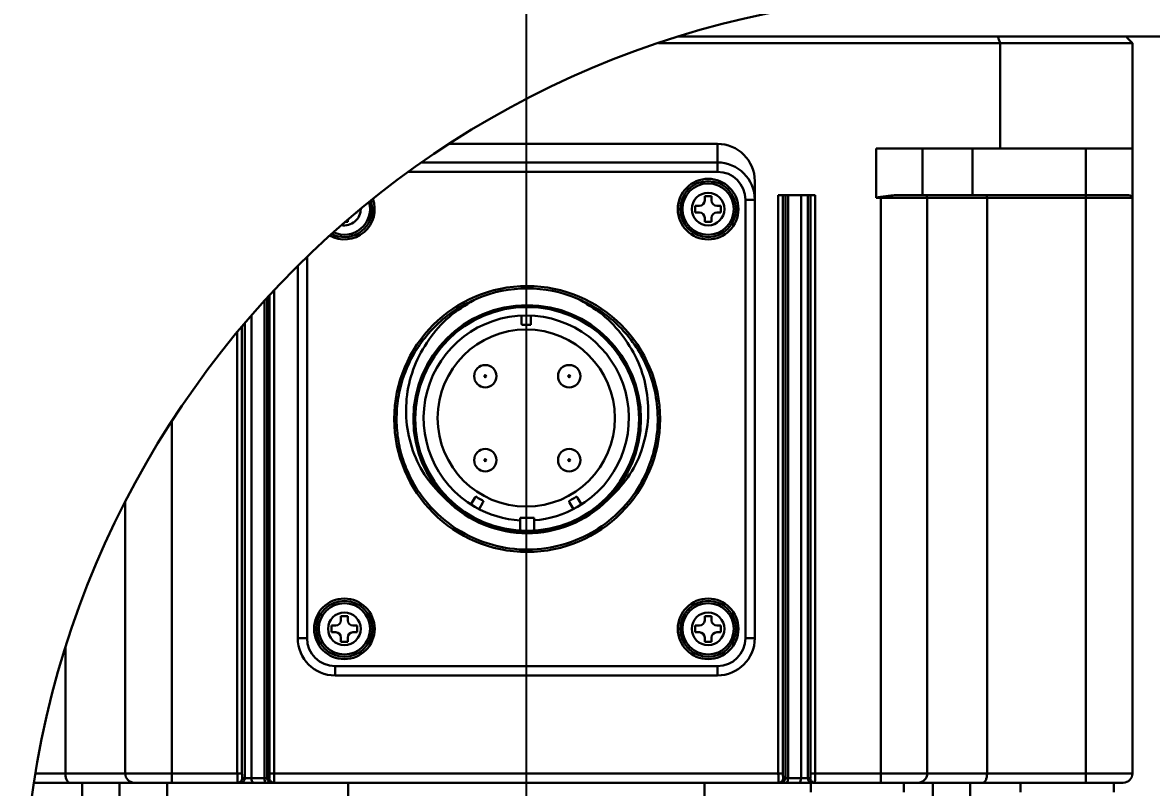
# Model space of a CAD drawing. Header units: millimetres. Extents: x 8 to 22425, y -1213 to 4973.
# Drawn here: x 10201.3 to 10322.3, y 3369.6 to 3451.6 of the extents above; entities that cross this region are included whole.
import ezdxf

# ---------------------------------------------------------------- set-up
doc = ezdxf.new("R2010")
doc.units = ezdxf.units.MM
doc.header["$PDSIZE"] = -1
doc.styles.get("Standard").update_dxf_attribs({"font": 'hyswlongfangsong.ttf'})
doc.dimstyles.new('ISO-25', dxfattribs={"dimscale": 25, "dimtxt": 3.5, "dimasz": 1.6, "dimexe": 1.25, "dimexo": 0.625, "dimtad": 1, "dimdec": 0, "dimzin": 9, "dimdsep": 46, "dimtxsty": 'Standard', "dimcen": 2.5, "dimadec": 0, "dimazin": 2, "dimtfac": 1, "dimtdec": 0, "dimtofl": 0, "dimtmove": 0, "dimatfit": 3, "dimfxl": 1, "dimarcsym": 0})

# ---------------------------------------------------------------- blocks, each defined once
blk = doc.blocks.new('*D170')
at = {"color": 0, "lineweight": -2, "transparency": 16777216}
for p, q in [((10120.92, 3749.07), (10816.81, 3749.07)), ((10785.56, 3709.07), (10785.56, 3165.07)), ((10540.92, 3125.07), (10816.81, 3125.07))]:
    blk.add_line(p, q, dxfattribs=at)
at = {"color": 0, "transparency": 16777216}
for points in [[(10778.89, 3709.07), (10792.22, 3709.07), (10785.56, 3749.07)], [(10778.89, 3165.07), (10792.22, 3165.07), (10785.56, 3125.07)]]:
    blk.add_solid(points, dxfattribs=at)
at = {"layer": 'Defpoints', "color": 0, "transparency": 16777216}
for p in [(10105.3, 3749.07), (10525.3, 3125.07), (10785.56, 3125.07)]:
    blk.add_point(p, dxfattribs=at)
at = {"color": 0, "transparency": 16777216, "insert": (10726.18, 3457.98), "char_height": 87.5, "attachment_point": 5, "rotation": 90}
blk.add_mtext('624', dxfattribs=at)
blk = doc.blocks.new('*D169')
at = {"color": 0, "lineweight": -2, "transparency": 16777216}
for p, q in [((10255.3, 3537.24), (10255.3, 2923.1)), ((9799.25, 3378.84), (9799.25, 2923.1)), ((9839.25, 2954.35), (10215.3, 2954.35))]:
    blk.add_line(p, q, dxfattribs=at)
at = {"color": 0, "transparency": 16777216}
for points in [[(9839.25, 2961.01), (9839.25, 2947.68), (9799.25, 2954.35)], [(10215.3, 2961.01), (10215.3, 2947.68), (10255.3, 2954.35)]]:
    blk.add_solid(points, dxfattribs=at)
at = {"layer": 'Defpoints', "color": 0, "transparency": 16777216}
for p in [(10255.3, 3552.87), (9799.25, 3394.46), (10255.3, 2954.35)]:
    blk.add_point(p, dxfattribs=at)
at = {"color": 0, "transparency": 16777216, "insert": (10036.27, 3013.72), "char_height": 87.5, "attachment_point": 5}
blk.add_mtext('456', dxfattribs=at)
blk = doc.blocks.new('*D162')
at = {"color": 0, "lineweight": -2, "transparency": 16777216}
for p, q in [((9685.71, 3587.56), (9685.71, 2655.95)), ((10255.3, 3537.24), (10255.3, 2655.95)), ((10215.3, 2687.2), (9725.71, 2687.2))]:
    blk.add_line(p, q, dxfattribs=at)
at = {"color": 0, "transparency": 16777216}
for points in [[(9725.71, 2693.87), (9725.71, 2680.54), (9685.71, 2687.2)], [(10215.3, 2693.87), (10215.3, 2680.54), (10255.3, 2687.2)]]:
    blk.add_solid(points, dxfattribs=at)
at = {"layer": 'Defpoints', "color": 0, "transparency": 16777216}
for p in [(9685.71, 3603.18), (10255.3, 3552.87), (9685.71, 2687.2)]:
    blk.add_point(p, dxfattribs=at)
at = {"color": 0, "transparency": 16777216, "insert": (9970.5, 2746.58), "char_height": 87.5, "attachment_point": 5}
blk.add_mtext('570', dxfattribs=at)
blk = doc.blocks.new('*D163')
at = {"color": 0, "lineweight": -2, "transparency": 16777216}
for p, q in [((10255.3, 3537.24), (10255.3, 2456.12)), ((9609.7, 2856.91), (9609.7, 2456.12)), ((9649.7, 2487.37), (10215.3, 2487.37))]:
    blk.add_line(p, q, dxfattribs=at)
at = {"color": 0, "transparency": 16777216}
for points in [[(9649.7, 2494.04), (9649.7, 2480.7), (9609.7, 2487.37)], [(10215.3, 2494.04), (10215.3, 2480.7), (10255.3, 2487.37)]]:
    blk.add_solid(points, dxfattribs=at)
at = {"layer": 'Defpoints', "color": 0, "transparency": 16777216}
for p in [(10255.3, 3552.87), (9609.7, 2872.54), (10255.3, 2487.37)]:
    blk.add_point(p, dxfattribs=at)
at = {"color": 0, "transparency": 16777216, "insert": (9932.5, 2546.74), "char_height": 87.5, "attachment_point": 5}
blk.add_mtext('646', dxfattribs=at)
blk = doc.blocks.new('*D164')
at = {"color": 0, "lineweight": -2, "transparency": 16777216}
for p, q in [((8741.62, 3571.79), (8741.62, 2271.34)), ((10255.3, 3537.24), (10255.3, 2271.34)), ((10215.3, 2302.59), (8781.62, 2302.59))]:
    blk.add_line(p, q, dxfattribs=at)
at = {"color": 0, "transparency": 16777216}
for points in [[(8781.62, 2309.26), (8781.62, 2295.93), (8741.62, 2302.59)], [(10215.3, 2309.26), (10215.3, 2295.93), (10255.3, 2302.59)]]:
    blk.add_solid(points, dxfattribs=at)
at = {"layer": 'Defpoints', "color": 0, "transparency": 16777216}
for p in [(8741.62, 3587.41), (10255.3, 3552.87), (8741.62, 2302.59)]:
    blk.add_point(p, dxfattribs=at)
at = {"color": 0, "transparency": 16777216, "insert": (9529.11, 2361.97), "char_height": 87.5, "attachment_point": 5}
blk.add_mtext('1514', dxfattribs=at)

msp = doc.modelspace()

# ---------------------------------------------------------------- linework, layer by layer
at = {"color": 161, "lineweight": 30, "true_color": 0x67adff}
for p, q in [((10306.1, 3449.37), (10269.47, 3449.37)), ((10303.73, 3450.07), (10271.64, 3450.07)), ((10303.73, 3450.07), (10305.86, 3450.07)), ((10305.86, 3450.07), (10319.6, 3450.07)), ((10306.1, 3449.37), (10306.1, 3438.07)), ((10320.3, 3449.37), (10306.1, 3449.37)), ((10335.8, 3450.07), (10319.6, 3450.07)), ((10320.3, 3449.37), (10320.3, 3438.07)), ((10247.04, 3438.57), (10275.8, 3438.57)), ((10275.8, 3436.57), (10275.8, 3438.57)), ((10292.8, 3432.77), (10292.8, 3438.07)), ((10306.1, 3438.07), (10292.8, 3438.07)), ((10297.8, 3438.07), (10297.8, 3433.07)), ((10303.15, 3438.07), (10303.15, 3433.07)), ((10306.1, 3438.07), (10320.3, 3438.07)), ((10315.3, 3433.07), (10315.3, 3438.07)), ((10320.3, 3438.07), (10320.3, 3432.77)), ((10244.06, 3436.57), (10275.8, 3436.57)), ((10275.8, 3436.57), (10275.8, 3435.57)), ((10275.8, 3435.57), (10242.66, 3435.57)), ((10279.8, 3434.57), (10279.8, 3432.57)), ((10238.8, 3431.57), (10238.65, 3432.51)), ((10274.43, 3432.48), (10274.43, 3432.94)), ((10274.43, 3432.94), (10275.17, 3432.94)), ((10275.17, 3432.94), (10275.17, 3432.48)), ((10279.8, 3432.57), (10278.8, 3432.57)), ((10278.8, 3385.57), (10278.8, 3432.57)), ((10279.8, 3432.57), (10279.8, 3385.57)), ((10286.27, 3433.07), (10282.32, 3433.07)), ((10282.32, 3433.07), (10282.32, 3371.07)), ((10282.82, 3371.07), (10282.82, 3433.07)), ((10283.08, 3433.07), (10283.08, 3370.57)), ((10283.37, 3370.57), (10283.37, 3433.07)), ((10284.76, 3433.07), (10284.76, 3370.57)), ((10285.48, 3370.57), (10285.48, 3433.07)), ((10285.77, 3433.07), (10285.77, 3371.07)), ((10286.27, 3433.07), (10286.27, 3371.07)), ((10293.3, 3432.77), (10292.8, 3432.77)), ((10293.3, 3432.77), (10293.3, 3432.89)), ((10298.3, 3432.77), (10293.3, 3432.77)), ((10293.3, 3432.77), (10293.3, 3371.07)), ((10295.96, 3433.07), (10298, 3433.07)), ((10298, 3433.07), (10304.57, 3433.07)), ((10298.3, 3432.77), (10298.3, 3371.07)), ((10304.71, 3432.77), (10298.3, 3432.77)), ((10304.57, 3433.07), (10315.3, 3433.07)), ((10304.71, 3371.07), (10304.71, 3432.77)), ((10315.3, 3432.77), (10304.71, 3432.77)), ((10315.3, 3432.77), (10315.3, 3433.07)), ((10315.3, 3433.07), (10319.17, 3433.07)), ((10315.3, 3371.07), (10315.3, 3432.77)), ((10320.3, 3432.77), (10315.3, 3432.77)), ((10320.3, 3432.77), (10320.3, 3371.07)), ((10237.17, 3431.3), (10237.17, 3431.2)), ((10273.42, 3431.93), (10273.88, 3431.93)), ((10273.42, 3431.2), (10273.42, 3431.93)), ((10275.72, 3431.93), (10276.17, 3431.93)), ((10276.17, 3431.93), (10276.17, 3431.2)), ((10236.17, 3430.19), (10235.87, 3430.19)), ((10236.17, 3430.45), (10236.17, 3430.19)), ((10237.17, 3431.2), (10237.05, 3431.2)), ((10273.88, 3431.2), (10273.42, 3431.2)), ((10274.43, 3430.19), (10274.43, 3430.65)), ((10275.17, 3430.19), (10274.43, 3430.19)), ((10275.17, 3430.65), (10275.17, 3430.19)), ((10276.17, 3431.2), (10275.72, 3431.2)), ((10231.8, 3426.47), (10231.8, 3385.57)), ((10230.8, 3385.57), (10230.8, 3425.49)), ((10228.27, 3422.88), (10228.27, 3371.07)), ((10227.23, 3370.57), (10227.23, 3421.75)), ((10227.52, 3422.07), (10227.52, 3370.57)), ((10227.77, 3371.07), (10227.77, 3422.35)), ((10225.12, 3370.57), (10225.12, 3419.35)), ((10225.84, 3420.19), (10225.84, 3370.57)), ((10254.8, 3419.31), (10254.8, 3420.16)), ((10255.78, 3419.17), (10254.82, 3419.17)), ((10255.8, 3420.16), (10255.8, 3419.31)), ((10224.32, 3418.4), (10224.32, 3371.07)), ((10224.82, 3419), (10224.82, 3371.07)), ((10217.3, 3408.83), (10217.3, 3371.07)), ((10212.3, 3371.07), (10212.3, 3400.16)), ((10249.37, 3399.9), (10249.79, 3400.63)), ((10250.66, 3400.13), (10250.24, 3399.4)), ((10260.36, 3399.4), (10259.94, 3400.13)), ((10260.81, 3400.63), (10261.23, 3399.9)), ((10254.65, 3398.47), (10256.15, 3398.47)), ((10254.65, 3397.09), (10254.65, 3398.47)), ((10256.15, 3398.47), (10256.15, 3397.09)), ((10235.43, 3387.94), (10236.17, 3387.94)), ((10235.43, 3387.48), (10235.43, 3387.94)), ((10236.17, 3387.94), (10236.17, 3387.48)), ((10274.43, 3387.94), (10275.17, 3387.94)), ((10274.43, 3387.48), (10274.43, 3387.94)), ((10275.17, 3387.94), (10275.17, 3387.48)), ((10234.42, 3386.93), (10234.88, 3386.93)), ((10234.42, 3386.2), (10234.42, 3386.93)), ((10236.72, 3386.93), (10237.17, 3386.93)), ((10237.17, 3386.93), (10237.17, 3386.2)), ((10273.42, 3386.93), (10273.88, 3386.93)), ((10273.42, 3386.2), (10273.42, 3386.93)), ((10275.72, 3386.93), (10276.17, 3386.93)), ((10276.17, 3386.93), (10276.17, 3386.2)), ((10231.8, 3385.57), (10230.8, 3385.57)), ((10234.88, 3386.2), (10234.42, 3386.2)), ((10235.43, 3385.19), (10235.43, 3385.65)), ((10236.17, 3385.65), (10236.17, 3385.19)), ((10237.17, 3386.2), (10236.72, 3386.2)), ((10273.88, 3386.2), (10273.42, 3386.2)), ((10274.43, 3385.19), (10274.43, 3385.65)), ((10275.17, 3385.65), (10275.17, 3385.19)), ((10276.17, 3386.2), (10275.72, 3386.2)), ((10279.8, 3385.57), (10278.8, 3385.57)), ((10205.89, 3384.52), (10205.89, 3371.07)), ((10236.17, 3385.19), (10235.43, 3385.19)), ((10275.17, 3385.19), (10274.43, 3385.19)), ((10234.8, 3382.57), (10275.8, 3382.57)), ((10234.8, 3382.57), (10234.8, 3381.57)), ((10275.8, 3382.57), (10275.8, 3381.57)), ((10275.8, 3381.57), (10234.8, 3381.57)), ((10202.67, 3371.07), (10205.89, 3371.07)), ((10205.89, 3371.07), (10212.3, 3371.07)), ((10212.3, 3371.07), (10217.3, 3371.07)), ((10217.3, 3370.07), (10217.3, 3371.07)), ((10217.3, 3371.07), (10224.32, 3371.07)), ((10224.32, 3371.07), (10224.82, 3371.07)), ((10227.77, 3371.07), (10228.27, 3371.07)), ((10228.27, 3371.07), (10282.32, 3371.07)), ((10282.32, 3371.07), (10282.82, 3371.07)), ((10285.77, 3371.07), (10286.27, 3371.07)), ((10286.27, 3371.07), (10293.3, 3371.07)), ((10293.3, 3370.07), (10293.3, 3371.07)), ((10293.3, 3371.07), (10298.3, 3371.07)), ((10298.3, 3371.07), (10304.71, 3371.07)), ((10304.71, 3371.07), (10315.3, 3371.07)), ((10315.3, 3371.07), (10315.3, 3370.07)), ((10315.3, 3371.07), (10320.3, 3371.07)), ((10206.35, 3370.07), (10202.51, 3370.07)), ((10213.3, 3370.07), (10206.35, 3370.07)), ((10207.7, 3370.07), (10207.7, 3366.57)), ((10211.7, 3366.57), (10211.7, 3370.07)), ((10217.3, 3370.07), (10213.3, 3370.07)), ((10216.8, 3370.07), (10216.8, 3366.57)), ((10224.35, 3370.07), (10217.3, 3370.07)), ((10224.62, 3370.07), (10224.35, 3370.07)), ((10226.07, 3370.07), (10224.62, 3370.07)), ((10224.85, 3370.57), (10225.12, 3370.57)), ((10225.12, 3370.57), (10225.84, 3370.57)), ((10225.84, 3370.57), (10227.23, 3370.57)), ((10227.45, 3370.07), (10226.07, 3370.07)), ((10227.23, 3370.57), (10227.52, 3370.57)), ((10228.02, 3370.07), (10227.45, 3370.07)), ((10227.52, 3370.57), (10227.75, 3370.57)), ((10228.25, 3370.07), (10228.02, 3370.07)), ((10282.35, 3370.07), (10228.25, 3370.07)), ((10236.2, 3366.57), (10236.2, 3370.07)), ((10274.4, 3366.57), (10274.4, 3370.07)), ((10282.58, 3370.07), (10282.35, 3370.07)), ((10283.15, 3370.07), (10282.58, 3370.07)), ((10282.85, 3370.57), (10283.08, 3370.57)), ((10283.08, 3370.57), (10283.37, 3370.57)), ((10284.53, 3370.07), (10283.15, 3370.07)), ((10283.37, 3370.57), (10284.76, 3370.57)), ((10285.81, 3370.07), (10284.53, 3370.07)), ((10284.76, 3370.57), (10285.48, 3370.57)), ((10285.48, 3370.57), (10285.75, 3370.57)), ((10285.8, 3370.07), (10285.8, 3369.07)), ((10285.88, 3370.08), (10285.81, 3370.07)), ((10286.01, 3370.07), (10285.88, 3370.08)), ((10286.25, 3370.07), (10286.01, 3370.07)), ((10293.3, 3370.07), (10286.25, 3370.07)), ((10297.3, 3370.07), (10293.3, 3370.07)), ((10295.8, 3369.07), (10295.8, 3370.07)), ((10304.25, 3370.07), (10297.3, 3370.07)), ((10298.9, 3370.07), (10298.9, 3366.57)), ((10302.9, 3366.57), (10302.9, 3370.07)), ((10315.3, 3370.07), (10304.25, 3370.07)), ((10308.3, 3370.07), (10308.3, 3369.07)), ((10319.3, 3370.07), (10315.3, 3370.07)), ((10318.3, 3369.07), (10318.3, 3370.07))]:
    msp.add_line(p, q, dxfattribs=at)
at = {"color": 161, "lineweight": 30, "true_color": 0x67adff, "flags": 128}
for points in [[(10249.89, 3400.74), (10249.95, 3400.71), (10250.04, 3400.65), (10250.16, 3400.58), (10250.3, 3400.51), (10250.43, 3400.43), (10250.56, 3400.36), (10250.65, 3400.3), (10250.71, 3400.27)], [(10259.89, 3400.27), (10259.95, 3400.3), (10260.04, 3400.36), (10260.16, 3400.43), (10260.3, 3400.51), (10260.43, 3400.58), (10260.56, 3400.65), (10260.65, 3400.71), (10260.71, 3400.74)], [(10225.84, 3370.57), (10225.85, 3370.47), (10225.86, 3370.38), (10225.88, 3370.29), (10225.91, 3370.21), (10225.94, 3370.15), (10225.98, 3370.1), (10226.02, 3370.08), (10226.07, 3370.07)], [(10227.23, 3370.57), (10227.24, 3370.47), (10227.25, 3370.38), (10227.27, 3370.29), (10227.29, 3370.21), (10227.33, 3370.15), (10227.36, 3370.1), (10227.4, 3370.08), (10227.45, 3370.07)], [(10283.37, 3370.57), (10283.36, 3370.47), (10283.35, 3370.38), (10283.33, 3370.29), (10283.3, 3370.21), (10283.27, 3370.15), (10283.23, 3370.1), (10283.19, 3370.08), (10283.15, 3370.07)], [(10284.76, 3370.57), (10284.75, 3370.47), (10284.74, 3370.38), (10284.72, 3370.29), (10284.69, 3370.21), (10284.66, 3370.15), (10284.62, 3370.1), (10284.57, 3370.08), (10284.53, 3370.07)]]:
    msp.add_lwpolyline(points, dxfattribs=at)
at = {"color": 161, "lineweight": 30, "true_color": 0x67adff}
for centre, radius in [((10274.8, 3431.57), 3.25), ((10274.8, 3431.57), 3), ((10274.8, 3431.57), 2.75), ((10274.8, 3431.57), 1.75), ((10255.4, 3409.07), 14.25), ((10255.4, 3409.07), 12.2), ((10255.4, 3409.07), 12), ((10255.3, 3409.17), 9.5), ((10250.91, 3413.65), 1.2), ((10259.91, 3413.65), 1.2), ((10250.91, 3413.65), 0.1), ((10259.91, 3413.65), 0.1), ((10250.91, 3404.65), 1.2), ((10259.91, 3404.65), 1.2), ((10250.91, 3404.65), 0.1), ((10259.91, 3404.65), 0.1), ((10235.8, 3386.57), 3.25), ((10235.8, 3386.57), 3), ((10235.8, 3386.57), 2.75), ((10274.8, 3386.57), 3.25), ((10274.8, 3386.57), 3), ((10274.8, 3386.57), 2.75), ((10235.8, 3386.57), 1.75), ((10274.8, 3386.57), 1.75)]:
    msp.add_circle(centre, radius, dxfattribs=at)
for centre, radius, start, end in [((10301.3, 3354.57), 100, 90, 180), ((10275.8, 3434.57), 4, 0, 90), ((10275.8, 3432.57), 4, 0, 90), ((10275.8, 3432.57), 3, 0, 90), ((10235.8, 3431.57), 3.25, 240.8578, 19.9144), ((10273.88, 3432.48), 0.55, 270, 0), ((10275.72, 3432.48), 0.55, 180, 270), ((10298, 3432.77), 0.3, 0, 90), ((10320, 3432.77), 0.3, 0, 23.5865), ((10235.8, 3431.57), 3, 242.4917, 0), ((10235.8, 3431.57), 2.75, 244.4615, 16.3107), ((10235.8, 3431.57), 1.75, 259.313, 1.4593), ((10273.88, 3430.65), 0.55, 0, 90), ((10275.72, 3430.65), 0.55, 90, 180), ((10255.4, 3409.07), 14, 67.4414, 112.5586), ((10255.3, 3409.17), 11, 90, 240), ((10255.3, 3409.17), 11, 300, 90), ((10255.4, 3409.07), 12.25, 225.0972, 314.9028), ((10255.3, 3409.17), 11, 240, 266.6124), ((10255.3, 3409.17), 11, 274.4318, 300), ((10234.88, 3387.48), 0.55, 270, 0), ((10236.72, 3387.48), 0.55, 180, 270), ((10273.88, 3387.48), 0.55, 270, 0), ((10275.72, 3387.48), 0.55, 180, 270), ((10234.8, 3385.57), 4, 180, 270), ((10234.8, 3385.57), 3, 180, 270), ((10234.88, 3385.65), 0.55, 0, 90), ((10236.72, 3385.65), 0.55, 90, 180), ((10273.88, 3385.65), 0.55, 0, 90), ((10275.72, 3385.65), 0.55, 90, 180), ((10275.8, 3385.57), 3, 270, 0), ((10275.8, 3385.57), 4, 270, 0), ((10213.3, 3371.07), 1, 180, 270), ((10297.3, 3371.07), 1, 270, 0), ((10319.3, 3371.07), 1, 270, 0), ((10224.35, 3370.57), 0.5, 270.0393, 0.0404), ((10224.62, 3370.57), 0.5, 270.0394, 0.0401), ((10228.02, 3370.57), 0.5, 179.9601, 269.9605), ((10228.25, 3370.57), 0.5, 179.9597, 269.9608), ((10282.35, 3370.57), 0.5, 270.0392, 0.0403), ((10282.58, 3370.57), 0.5, 270.0395, 0.0399), ((10285.98, 3370.57), 0.5, 179.9711, 258.5342), ((10286.25, 3370.57), 0.5, 179.9596, 269.9607)]:
    msp.add_arc(centre, radius, start, end, dxfattribs=at)
for centre, start_param, end_param in [((10224.85, 3371.07), 1.570796, 3.141593), ((10227.75, 3371.07), 3.141593, 4.712389), ((10282.85, 3371.07), 1.570796, 3.141593), ((10285.75, 3371.07), 3.141593, 4.712389)]:
    msp.add_ellipse(centre, major_axis=(0, 0.5), ratio=0.052408, start_param=start_param, end_param=end_param, dxfattribs=at)
for points, knots in [([(10306.1, 3449.37), (10306.06, 3449.5), (10305.98, 3449.73), (10305.9, 3449.96), (10305.86, 3450.07)], [0, 0, 0, 0, 0.559998, 1, 1, 1, 1]), ([(10320.3, 3449.37), (10320.17, 3449.5), (10319.93, 3449.73), (10319.7, 3449.96), (10319.6, 3450.07)], [0, 0, 0, 0, 0.559998, 1, 1, 1, 1]), ([(10292.8, 3432.77), (10292.89, 3432.79), (10293.06, 3432.83), (10293.23, 3432.87), (10293.3, 3432.89)], [0, 0, 0, 0, 0.559987, 1, 1, 1, 1]), ([(10293.3, 3432.89), (10293.67, 3432.94), (10294.63, 3433.07), (10295.45, 3433.07), (10295.96, 3433.07)], [0, 0, 0, 0, 0.38696, 1, 1, 1, 1]), ([(10304.71, 3432.77), (10304.71, 3432.79), (10304.71, 3432.83), (10304.7, 3432.88), (10304.68, 3432.94), (10304.66, 3433), (10304.62, 3433.05), (10304.59, 3433.06), (10304.57, 3433.07)], [0, 0, 0, 0, 0.117663, 0.239796, 0.367249, 0.500788, 0.750272, 1, 1, 1, 1]), ([(10319.17, 3433.07), (10319.51, 3433.07), (10320.06, 3433.07), (10320.21, 3432.94), (10320.27, 3432.89)], [0, 0, 0, 0, 0.61304, 1, 1, 1, 1]), ([(10260.77, 3422), (10261.43, 3421.68), (10262.8, 3421.04), (10264.68, 3419.63), (10266.4, 3417.85), (10267.85, 3415.66), (10268.9, 3413.11), (10269.45, 3410.26), (10269.39, 3407.21), (10268.63, 3404.12), (10267.12, 3401.16), (10264.85, 3398.54), (10261.89, 3396.48), (10258.36, 3395.21), (10254.49, 3394.91), (10250.54, 3395.73), (10246.86, 3397.71), (10244.35, 3400.26), (10242.85, 3402.73), (10242, 3404.79), (10241.49, 3406.99), (10241.34, 3409.29), (10241.56, 3411.61), (10242.18, 3413.89), (10243.2, 3416.07), (10244.59, 3418.07), (10246.33, 3419.82), (10248.28, 3421.23), (10249.73, 3421.84), (10250.41, 3422.12)], [0, 0, 0, 0, 0.028429, 0.058641, 0.090637, 0.124414, 0.159973, 0.197312, 0.236431, 0.277328, 0.320004, 0.364455, 0.410682, 0.458683, 0.508458, 0.560004, 0.613321, 0.668408, 0.6967, 0.725439, 0.754623, 0.784254, 0.81433, 0.844852, 0.87582, 0.907233, 0.939093, 0.971397, 1, 1, 1, 1]), ([(10246.75, 3400.39), (10245.99, 3401.16), (10244.47, 3402.69), (10243.03, 3405.63), (10242.33, 3408.8), (10242.45, 3412.05), (10243.36, 3415.17), (10245.01, 3417.96), (10247.23, 3420.38), (10249.1, 3421.46), (10250.03, 3422)], [0, 0, 0, 0, 0.1253293, 0.2500264, 0.3749678, 0.5003656, 0.6239875, 0.74977, 0.8754117, 1, 1, 1, 1]), ([(10260.77, 3422), (10261.7, 3421.46), (10263.57, 3420.38), (10265.78, 3417.96), (10267.44, 3415.17), (10268.34, 3412.05), (10268.46, 3408.81), (10267.77, 3405.64), (10266.33, 3402.69), (10264.81, 3401.16), (10264.05, 3400.39)], [0, 0, 0, 0, 0.124583, 0.250322, 0.376059, 0.499405, 0.624619, 0.749702, 0.874574, 1, 1, 1, 1]), ([(10254.8, 3419.31), (10254.8, 3419.29), (10254.8, 3419.24), (10254.82, 3419.19), (10254.82, 3419.17)], [0, 0, 0, 0, 0.560048, 1, 1, 1, 1]), ([(10255.78, 3419.17), (10255.78, 3419.19), (10255.8, 3419.24), (10255.8, 3419.29), (10255.8, 3419.31)], [0, 0, 0, 0, 0.559355, 1, 1, 1, 1]), ([(10249.89, 3400.74), (10249.87, 3400.72), (10249.83, 3400.69), (10249.8, 3400.65), (10249.79, 3400.63)], [0, 0, 0, 0, 0.559964, 1, 1, 1, 1]), ([(10250.66, 3400.13), (10250.67, 3400.15), (10250.69, 3400.2), (10250.71, 3400.25), (10250.71, 3400.27)], [0, 0, 0, 0, 0.56006, 1, 1, 1, 1]), ([(10259.89, 3400.27), (10259.89, 3400.24), (10259.91, 3400.19), (10259.93, 3400.15), (10259.94, 3400.13)], [0, 0, 0, 0, 0.559957, 1, 1, 1, 1]), ([(10260.81, 3400.63), (10260.79, 3400.65), (10260.76, 3400.69), (10260.73, 3400.73), (10260.71, 3400.74)], [0, 0, 0, 0, 0.5600217, 1, 1, 1, 1]), ([(10205.89, 3371.07), (10205.89, 3371), (10205.9, 3370.86), (10205.92, 3370.67), (10205.97, 3370.49), (10206.05, 3370.29), (10206.18, 3370.11), (10206.29, 3370.08), (10206.35, 3370.07)], [0, 0, 0, 0, 0.123816, 0.250224, 0.371744, 0.50083, 0.7503, 1, 1, 1, 1]), ([(10224.35, 3370.07), (10224.35, 3370.08), (10224.34, 3370.11), (10224.34, 3370.34), (10224.33, 3370.67), (10224.33, 3370.94), (10224.32, 3371.07)], [0, 0, 0, 0, 0.249995, 0.500001, 0.750005, 1, 1, 1, 1]), ([(10228.27, 3371.07), (10228.27, 3370.94), (10228.27, 3370.67), (10228.26, 3370.34), (10228.25, 3370.11), (10228.25, 3370.08), (10228.25, 3370.07)], [0, 0, 0, 0, 0.2499953, 0.4999987, 0.7500047, 1, 1, 1, 1]), ([(10282.35, 3370.07), (10282.35, 3370.08), (10282.34, 3370.11), (10282.34, 3370.34), (10282.33, 3370.67), (10282.33, 3370.94), (10282.32, 3371.07)], [0, 0, 0, 0, 0.2499953, 0.5000013, 0.7500047, 1, 1, 1, 1]), ([(10286.27, 3371.07), (10286.27, 3370.94), (10286.27, 3370.67), (10286.26, 3370.34), (10286.25, 3370.11), (10286.25, 3370.08), (10286.25, 3370.07)], [0, 0, 0, 0, 0.249995, 0.499999, 0.750005, 1, 1, 1, 1]), ([(10304.71, 3371.07), (10304.71, 3371), (10304.7, 3370.86), (10304.67, 3370.67), (10304.63, 3370.49), (10304.55, 3370.29), (10304.42, 3370.11), (10304.31, 3370.08), (10304.25, 3370.07)], [0, 0, 0, 0, 0.123779, 0.250224, 0.37162, 0.50083, 0.7503, 1, 1, 1, 1])]:
    msp.add_open_spline(points, degree=3, knots=knots, dxfattribs=at)

# ---------------------------------------------------------------- dimensions: what is measured, and where the dimension line sits
dim = msp.add_linear_dim(base=(10785.56, 3125.07), p1=(10105.3, 3749.07), p2=(10525.3, 3125.07), angle=90, dimstyle='ISO-25')
dim.commit()
dim.dimension.update_dxf_attribs({"geometry": '*D170', "text_midpoint": (10785.56, 3457.98), "dimtype": 160})
for base, p1, p2, picture, middle in [((9685.71, 2687.2), (10255.3, 3552.87), (9685.71, 3603.18), '*D162', (9970.5, 2746.58)), ((10255.3, 2487.37), (9609.7, 2872.54), (10255.3, 3552.87), '*D163', (9932.5, 2546.74))]:
    dim = msp.add_linear_dim(base=base, p1=p1, p2=p2, dimstyle='ISO-25')
    dim.commit()
    dim.dimension.update_dxf_attribs({"geometry": picture, "text_midpoint": middle})
for base, p1, p2, picture, middle in [((8741.62, 2302.59), (10255.3, 3552.87), (8741.62, 3587.41), '*D164', (9529.11, 2302.59)), ((10255.3, 2954.35), (9799.25, 3394.46), (10255.3, 3552.87), '*D169', (10036.27, 2954.35))]:
    dim = msp.add_linear_dim(base=base, p1=p1, p2=p2, dimstyle='ISO-25')
    dim.commit()
    dim.dimension.update_dxf_attribs({"geometry": picture, "text_midpoint": middle, "dimtype": 160})

doc.saveas('drawing.dxf')
